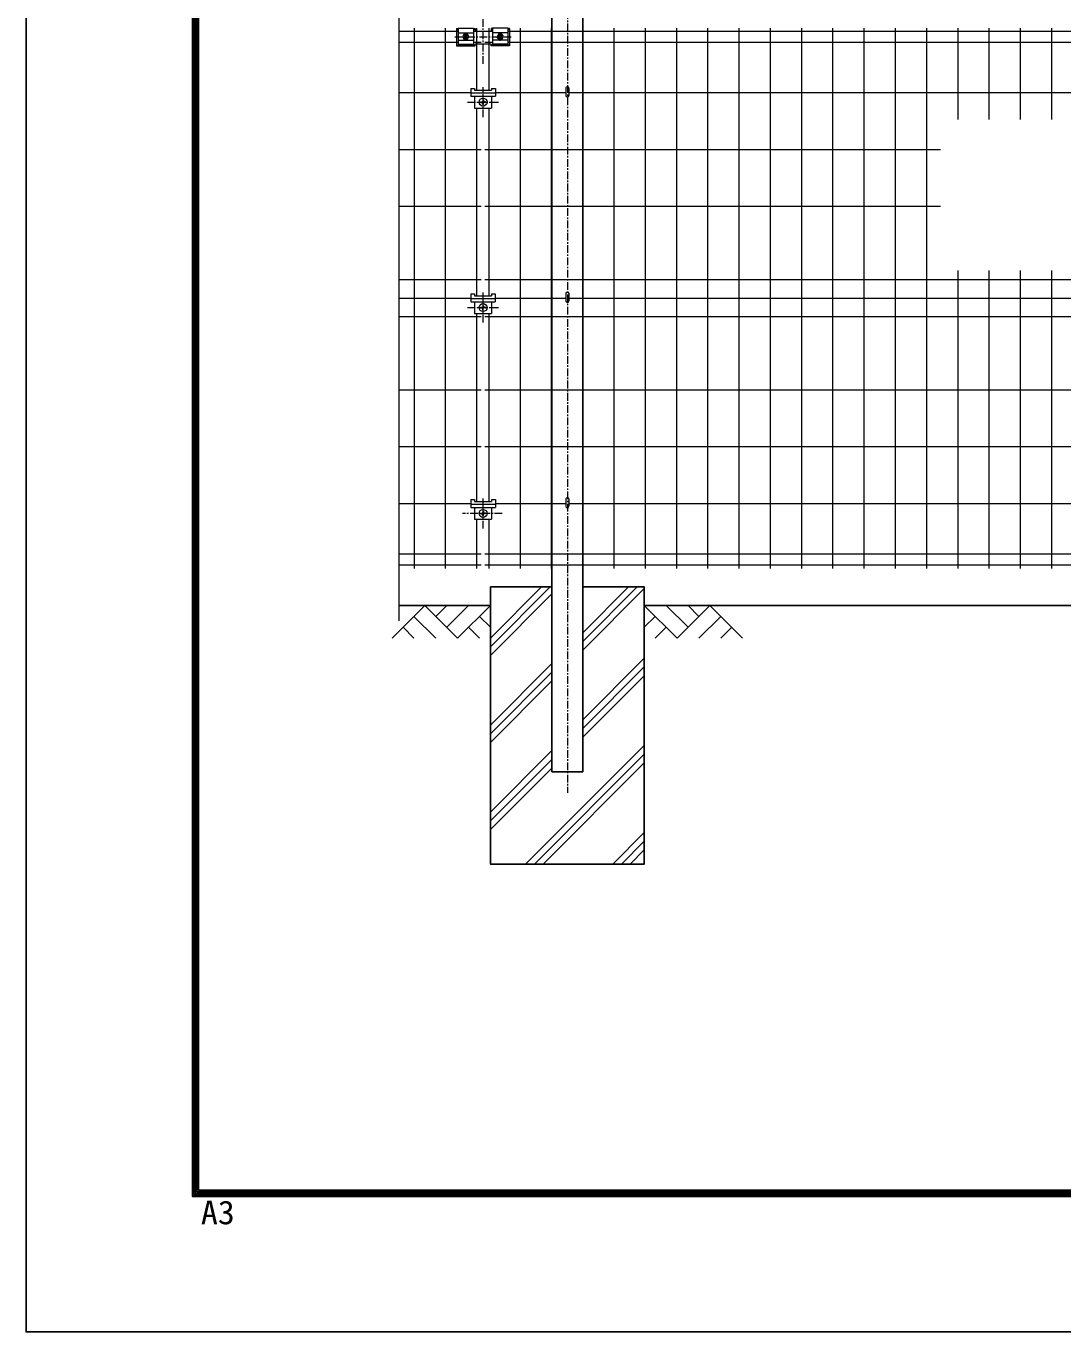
# Model space of a CAD drawing. Units: millimetres, scale not verified. Extents: x -4200 to 4200, y -2970 to 2970.
# Drawn here: x -4200 to -2516, y -2970 to -849 of the extents above; entities that cross this region are included whole.
import ezdxf
from ezdxf.enums import TextEntityAlignment as Align

# ---------------------------------------------------------------- set-up
doc = ezdxf.new("R2010")
doc.units = ezdxf.units.MM
doc.header["$LTSCALE"] = 10
doc.linetypes.add('USER1', pattern=[2, 1.25, -0.25, 0.25, -0.25])
for name, color, linetype, lineweight in [('0-1_D-TTL', 7, 'Continuous', 25), ('0-2_D-BMK', 2, 'USER1', 13), ('0-4_D-STR-DIM', 7, 'Continuous', 13), ('0-8_D-STR3', 3, 'Continuous', 13), ('0-A_D-STR1', 1, 'Continuous', 25), ('0-B_D-BGD', 7, 'Continuous', 25), ('0-C_D-DCR-HCH', 7, 'Continuous', 13), ('0-D_D-STR4', 7, 'Continuous', 25), ('0-E_D-STR5', 7, 'Continuous', 9)]:
    doc.layers.add(name, color=color, linetype=linetype, lineweight=lineweight)
doc.styles.add('ＭＳ ゴシック', font='')
doc.styles.get('ＭＳ ゴシック').set_extended_font_data('MS Gothic')

msp = doc.modelspace()

# ---------------------------------------------------------------- linework, layer by layer
at = {"layer": '0-1_D-TTL', "color": 2}
msp.add_lwpolyline([(-4199.68, 2970.23), (4200.32, 2970.23), (4200.32, -2969.77), (-4199.68, -2969.77)], close=True, dxfattribs=at)
at = {"layer": '0-1_D-TTL'}
for points in [[(-3929.68, 2750.23), (3930.32, 2750.23), (3930.32, -2749.77), (-3929.68, -2749.77)], [(-3927.18, 2747.73), (3927.82, 2747.73), (3927.82, -2747.27), (-3927.18, -2747.27)], [(-3924.68, 2745.23), (3925.32, 2745.23), (3925.32, -2744.77), (-3924.68, -2744.77)], [(-3922.18, 2742.73), (3922.82, 2742.73), (3922.82, -2742.27), (-3922.18, -2742.27)], [(-3919.68, 2740.23), (3920.32, 2740.23), (3920.32, -2739.77), (-3919.68, -2739.77)]]:
    msp.add_lwpolyline(points, close=True, dxfattribs=at)
at = {"layer": '0-2_D-BMK'}
for p, q in [((-3320.62, 675.28), (-3320.62, -2094.14)), ((-3457.62, -909.95), (-3457.62, -837.54)), ((-3503.39, -866.12), (-3411.79, -866.12)), ((-3485.59, -873), (-3485.59, -858.52)), ((-3429.59, -873), (-3429.59, -858.52)), ((-3457.55, -996.76), (-3457.55, -947.96)), ((-3482.58, -972.36), (-3432.58, -972.36)), ((-3457.59, -1330.51), (-3457.59, -1281.71)), ((-3482.62, -1306.11), (-3432.62, -1306.11)), ((-3457.55, -1664.69), (-3457.55, -1615.89)), ((-3426.24, -1640.29), (-3491.07, -1640.29))]:
    msp.add_line(p, q, dxfattribs=at)
at = {"layer": '0-4_D-STR-DIM'}
msp.add_line((-3594.14, 564.4), (-3594.14, -1815), dxfattribs=at)
at = {"layer": '0-8_D-STR3'}
for p, q in [((-3500.59, -852.95), (-3500.59, -880.74)), ((-3500.59, -852.95), (-3498.09, -852.95)), ((-3500.59, -854.36), (-3498.09, -854.36)), ((-3498.09, -851.96), (-3498.09, -878.17)), ((-3498.09, -851.96), (-3473.09, -851.96)), ((-3498.09, -859.71), (-3473.09, -859.71)), ((-3488.05, -861.86), (-3490.51, -866.12)), ((-3488.05, -870.38), (-3490.51, -866.12)), ((-3488.32, -864.07), (-3486.96, -865.43)), ((-3488.32, -868.16), (-3486.96, -866.8)), ((-3483.13, -861.86), (-3488.05, -861.86)), ((-3487.64, -863.39), (-3486.28, -864.75)), ((-3487.64, -868.85), (-3486.28, -867.48)), ((-3483.55, -863.39), (-3484.91, -864.75)), ((-3483.55, -868.85), (-3484.91, -867.48)), ((-3482.86, -864.07), (-3484.23, -865.43)), ((-3482.86, -868.16), (-3484.23, -866.8)), ((-3483.13, -861.86), (-3480.68, -866.12)), ((-3483.13, -870.38), (-3480.68, -866.12)), ((-3473.09, -851.96), (-3473.09, -878.17)), ((-3473.09, -852.95), (-3470.59, -852.95)), ((-3473.09, -854.36), (-3470.59, -854.36)), ((-3442.09, -852.95), (-3444.59, -852.95)), ((-3444.59, -852.95), (-3444.59, -855.94)), ((-3442.09, -854.36), (-3444.59, -854.36)), ((-3442.09, -851.96), (-3442.09, -878.17)), ((-3417.09, -851.96), (-3442.09, -851.96)), ((-3417.09, -859.71), (-3442.09, -859.71)), ((-3432.05, -861.86), (-3434.51, -866.12)), ((-3432.05, -870.38), (-3434.51, -866.12)), ((-3432.32, -864.07), (-3430.96, -865.43)), ((-3432.32, -868.16), (-3430.96, -866.8)), ((-3432.05, -861.86), (-3427.13, -861.86)), ((-3431.64, -863.39), (-3430.28, -864.75)), ((-3431.64, -868.85), (-3430.28, -867.48)), ((-3427.55, -863.39), (-3428.91, -864.75)), ((-3427.55, -868.85), (-3428.91, -867.48)), ((-3426.86, -864.07), (-3428.23, -865.43)), ((-3426.86, -868.16), (-3428.23, -866.8)), ((-3427.13, -861.86), (-3424.68, -866.12)), ((-3427.13, -870.38), (-3424.68, -866.12)), ((-3417.09, -851.96), (-3417.09, -878.17)), ((-3414.59, -852.95), (-3417.09, -852.95)), ((-3414.59, -854.36), (-3417.09, -854.36)), ((-3414.59, -852.95), (-3414.59, -880.74)), ((-3500.59, -879.56), (-3470.59, -879.56)), ((-3500.59, -880.74), (-3470.59, -880.74)), ((-3498.09, -871.65), (-3473.09, -871.65)), ((-3498.09, -878.17), (-3473.09, -878.17)), ((-3483.13, -870.38), (-3488.05, -870.38)), ((-3444.59, -878.16), (-3470.59, -878.16)), ((-3470.59, -880.74), (-3470.59, -878.16)), ((-3444.59, -880.74), (-3444.59, -878.16)), ((-3414.59, -879.56), (-3444.59, -879.56)), ((-3414.59, -880.74), (-3444.59, -880.74)), ((-3417.09, -871.65), (-3442.09, -871.65)), ((-3417.09, -878.17), (-3442.09, -878.17)), ((-3432.05, -870.38), (-3427.13, -870.38)), ((-3477.58, -950.06), (-3471.58, -950.06)), ((-3477.58, -950.06), (-3477.58, -962.86)), ((-3471.58, -950.06), (-3471.58, -952.96)), ((-3471.58, -952.96), (-3443.58, -952.96)), ((-3443.58, -950.06), (-3437.58, -950.06)), ((-3443.58, -950.06), (-3443.58, -952.96)), ((-3437.58, -950.06), (-3437.58, -962.86)), ((-3323.22, -949.17), (-3323.22, -961.34)), ((-3318.02, -949.17), (-3318.02, -961.34)), ((-3477.58, -957.36), (-3437.58, -957.36)), ((-3477.58, -962.86), (-3437.58, -962.86)), ((-3471.58, -962.86), (-3471.58, -981.86)), ((-3461.05, -971.86), (-3459.05, -971.86)), ((-3461.05, -972.86), (-3459.05, -972.86)), ((-3458.05, -968.86), (-3458.05, -970.86)), ((-3458.05, -975.86), (-3458.05, -973.86)), ((-3457.05, -968.86), (-3457.05, -970.86)), ((-3457.05, -975.86), (-3457.05, -973.86)), ((-3454.05, -971.86), (-3456.05, -971.86)), ((-3454.05, -972.86), (-3456.05, -972.86)), ((-3443.58, -962.86), (-3443.58, -981.86)), ((-3471.58, -981.86), (-3443.58, -981.86)), ((-3477.62, -1283.81), (-3477.62, -1296.61)), ((-3477.62, -1283.81), (-3471.62, -1283.81)), ((-3477.62, -1291.11), (-3437.62, -1291.11)), ((-3471.62, -1283.81), (-3471.62, -1286.71)), ((-3471.62, -1286.71), (-3443.62, -1286.71)), ((-3443.62, -1283.81), (-3443.62, -1286.71)), ((-3323.22, -1282.87), (-3323.22, -1295.04)), ((-3318.02, -1282.87), (-3318.02, -1295.04)), ((-3477.62, -1296.61), (-3437.62, -1296.61)), ((-3471.62, -1296.61), (-3471.62, -1315.61)), ((-3461.09, -1305.61), (-3459.09, -1305.61)), ((-3461.09, -1306.61), (-3459.09, -1306.61)), ((-3458.09, -1302.61), (-3458.09, -1304.61)), ((-3458.09, -1309.61), (-3458.09, -1307.61)), ((-3457.09, -1302.61), (-3457.09, -1304.61)), ((-3457.09, -1309.61), (-3457.09, -1307.61)), ((-3454.09, -1305.61), (-3456.09, -1305.61)), ((-3454.09, -1306.61), (-3456.09, -1306.61)), ((-3443.62, -1296.61), (-3443.62, -1315.61)), ((-3471.62, -1315.61), (-3443.62, -1315.61)), ((-3477.58, -1617.99), (-3477.58, -1630.79)), ((-3477.58, -1617.99), (-3471.58, -1617.99)), ((-3477.58, -1625.29), (-3437.58, -1625.29)), ((-3477.58, -1630.79), (-3437.58, -1630.79)), ((-3471.58, -1630.79), (-3471.58, -1649.79)), ((-3443.58, -1617.99), (-3437.58, -1617.99)), ((-3443.58, -1617.99), (-3443.58, -1620.89)), ((-3443.58, -1630.79), (-3443.58, -1649.79)), ((-3437.58, -1617.99), (-3437.58, -1630.79)), ((-3323.22, -1616.67), (-3323.22, -1628.84)), ((-3318.02, -1616.67), (-3318.02, -1628.84)), ((-3471.58, -1649.79), (-3443.58, -1649.79)), ((-3461.05, -1639.79), (-3459.05, -1639.79)), ((-3461.05, -1640.79), (-3459.05, -1640.79)), ((-3458.05, -1636.79), (-3458.05, -1638.79)), ((-3458.05, -1643.79), (-3458.05, -1641.79)), ((-3457.05, -1636.79), (-3457.05, -1638.79)), ((-3457.05, -1643.79), (-3457.05, -1641.79)), ((-3454.05, -1639.79), (-3456.05, -1639.79)), ((-3454.05, -1640.79), (-3456.05, -1640.79))]:
    msp.add_line(p, q, dxfattribs=at)
for points in [[(-3470.59, -852.95), (-3470.59, -857.19), (-3454.39, -857.19), (-3444.59, -857.19), (-3444.59, -855.94)], [(-3443.62, -1283.81), (-3437.62, -1283.81), (-3437.62, -1296.61)], [(-3471.58, -1617.99), (-3471.58, -1620.89), (-3443.58, -1620.89)]]:
    msp.add_lwpolyline(points, dxfattribs=at)
for centre, radius in [((-3485.59, -866.12), 4.26), ((-3429.59, -866.12), 4.26), ((-3457.55, -972.36), 6.5), ((-3457.59, -1306.11), 6.5), ((-3457.55, -1640.29), 6.5)]:
    msp.add_circle(centre, radius, dxfattribs=at)
for centre, radius, start, end in [((-3485.59, -864.83), 4, 4.65818, 175.34501), ((-3485.59, -867.39), 4, 184.89555, 355.10576), ((-3487.98, -863.73), 0.483, 44.99953, 224.99952), ((-3487.98, -868.5), 0.483, 135, 314.99998), ((-3487.64, -866.12), 0.965, 314.99999, 45), ((-3485.59, -864.07), 0.965, 225.00001, 314.99999), ((-3485.59, -868.16), 0.965, 45, 135), ((-3483.55, -866.12), 0.965, 135, 225.00001), ((-3483.21, -863.73), 0.483, 315, 135), ((-3483.21, -868.5), 0.483, 225.00001, 44.99999), ((-3429.59, -864.83), 4, 4.65499, 175.34182), ((-3429.59, -867.39), 4, 184.89424, 355.10445), ((-3431.98, -863.73), 0.483, 45, 225), ((-3431.98, -868.5), 0.483, 135.00001, 314.99999), ((-3431.64, -866.12), 0.965, 314.99999, 45), ((-3429.59, -864.07), 0.965, 225.00001, 314.99999), ((-3429.59, -868.16), 0.965, 45, 135), ((-3427.55, -866.12), 0.965, 135, 225.00001), ((-3427.21, -863.73), 0.483, 315.00048, 135.00047), ((-3427.21, -868.5), 0.483, 225.00002, 45), ((-3461.05, -972.36), 0.5, 90.00001, 270), ((-3459.05, -970.86), 1, 270, 0.00001), ((-3459.05, -973.86), 1, 0, 90), ((-3457.55, -968.86), 0.5, 0, 179.99999), ((-3456.05, -970.86), 1, 180.00001, 270), ((-3456.05, -973.86), 1, 90, 180.00001), ((-3454.05, -972.36), 0.5, 270.00049, 90.00046), ((-3320.62, -961.34), 2.6, 180, 0), ((-3457.55, -975.86), 0.5, 180.00002, 0.00001), ((-3461.09, -1306.11), 0.5, 90.00001, 270), ((-3459.09, -1304.61), 1, 270, 0.00001), ((-3459.09, -1307.61), 1, 0, 90), ((-3457.59, -1302.61), 0.5, 0, 179.99999), ((-3457.59, -1309.61), 0.5, 180.00002, 0.00001), ((-3456.09, -1304.61), 1, 180.00001, 270), ((-3456.09, -1307.61), 1, 90, 180.00001), ((-3454.09, -1306.11), 0.5, 270.00049, 90.00046), ((-3320.62, -1295.04), 2.6, 180, 0), ((-3320.62, -1628.84), 2.6, 180, 0), ((-3461.05, -1640.29), 0.5, 90.00001, 270), ((-3459.05, -1638.79), 1, 270, 0.00001), ((-3459.05, -1641.79), 1, 0, 90), ((-3457.55, -1636.79), 0.5, 0, 179.99999), ((-3457.55, -1643.79), 0.5, 180.00002, 0.00001), ((-3456.05, -1638.79), 1, 180.00001, 270), ((-3456.05, -1641.79), 1, 90, 180.00001), ((-3454.05, -1640.29), 0.5, 270.00049, 90.00046)]:
    msp.add_arc(centre, radius, start, end, dxfattribs=at)
for centre in [(-3320.62, -949.19), (-3320.62, -1282.89), (-3320.62, -1616.69)]:
    msp.add_ellipse(centre, major_axis=(-2.6, 0), ratio=0.649974, start_param=3.1415927, end_param=6.2831853, dxfattribs=at)
at = {"layer": '0-A_D-STR1'}
for p, q in [((-3345.62, 450.52), (-3345.62, -2059.84)), ((-3295.62, 450.52), (-3295.62, -2059.84)), ((-3345.62, -837.34), (-3345.62, -852.34)), ((-3295.62, -837.34), (-3295.62, -852.34)), ((-3345.62, -2059.84), (-3295.62, -2059.84))]:
    msp.add_line(p, q, dxfattribs=at)
at = {"layer": '0-B_D-BGD'}
for p, q in [((-3594.14, -1789.84), (-3445.62, -1789.84)), ((-1445.62, -1789.84), (-3195.62, -1789.84))]:
    msp.add_line(p, q, dxfattribs=at)
at = {"layer": '0-C_D-DCR-HCH'}
for p, q in [((-3445.62, -1856.97), (-3348.49, -1759.84)), ((-3445.62, -1842.83), (-3362.63, -1759.84)), ((-3295.62, -1834.25), (-3221.21, -1759.84)), ((-3295.62, -1848.39), (-3207.07, -1759.84)), ((-3445.62, -1871.11), (-3345.62, -1771.11)), ((-3295.62, -1862.54), (-3195.62, -1762.54)), ((-3552.05, -1789.84), (-3605.26, -1843.05)), ((-3552.05, -1789.84), (-3498.83, -1843.05)), ((-3534.31, -1807.58), (-3516.57, -1789.84)), ((-3516.57, -1825.31), (-3481.1, -1789.84)), ((-3498.83, -1843.05), (-3445.62, -1789.84)), ((-3142.41, -1843.05), (-3195.62, -1789.84)), ((-3124.67, -1825.31), (-3160.15, -1789.84)), ((-3089.2, -1789.84), (-3142.41, -1843.05)), ((-3106.84, -1807.67), (-3124.67, -1789.84)), ((-3089.2, -1789.84), (-3035.99, -1843.05)), ((-3569.78, -1807.58), (-3534.15, -1843.05)), ((-3463.36, -1807.58), (-3445.62, -1825.23)), ((-3177.88, -1807.58), (-3195.62, -1825.23)), ((-3071.46, -1807.58), (-3107.1, -1843.05)), ((-3587.52, -1825.31), (-3569.7, -1843.05)), ((-3481.1, -1825.31), (-3463.28, -1843.05)), ((-3160.15, -1825.31), (-3177.97, -1843.05)), ((-3053.72, -1825.31), (-3071.54, -1843.05)), ((-3445.62, -1984.25), (-3345.62, -1884.25)), ((-3295.62, -1975.67), (-3195.62, -1875.67)), ((-3445.62, -1998.39), (-3345.62, -1898.39)), ((-3295.62, -1989.81), (-3195.62, -1889.81)), ((-3295.62, -2003.96), (-3195.62, -1903.96)), ((-3445.62, -2012.54), (-3345.62, -1912.54)), ((-3445.62, -2125.67), (-3345.62, -2025.67)), ((-3388.37, -2209.84), (-3195.62, -2017.09)), ((-3374.23, -2209.84), (-3195.62, -2031.24)), ((-3445.62, -2139.81), (-3345.62, -2039.81)), ((-3445.62, -2153.96), (-3345.62, -2053.96)), ((-3360.08, -2209.84), (-3195.62, -2045.38)), ((-3246.95, -2209.84), (-3195.62, -2158.51)), ((-3232.8, -2209.84), (-3195.62, -2172.66)), ((-3218.66, -2209.84), (-3195.62, -2186.8))]:
    msp.add_line(p, q, dxfattribs=at)
at = {"layer": '0-D_D-STR4'}
msp.add_lwpolyline([(-3345.62, -1759.84), (-3445.62, -1759.84), (-3445.62, -2209.84), (-3195.62, -2209.84), (-3195.62, -1759.84), (-3295.62, -1759.84)], dxfattribs=at)
at = {"layer": '0-E_D-STR5'}
for p, q in [((-3498.09, -857.74), (-3594.14, -857.74)), ((-3569.15, -1729.84), (-3569.15, -852.34)), ((-3518.38, -1729.84), (-3518.38, -852.34)), ((-3460.59, -857.74), (-3473.09, -857.74)), ((-3467.61, -952.96), (-3467.61, -852.34)), ((-3442.09, -857.74), (-3454.58, -857.74)), ((-3447.66, -952.96), (-3447.66, -852.34)), ((-2317.11, -857.74), (-3417.09, -857.74)), ((-3396.89, -1729.84), (-3396.89, -852.34)), ((-3346.13, -1729.84), (-3346.13, -852.34)), ((-3295.36, -1729.84), (-3295.36, -852.34)), ((-3244.59, -1729.84), (-3244.59, -852.34)), ((-3193.82, -1729.84), (-3193.82, -852.34)), ((-3143.05, -1729.84), (-3143.05, -852.34)), ((-3092.28, -1729.84), (-3092.28, -852.34)), ((-3041.51, -1729.84), (-3041.51, -852.34)), ((-2990.74, -1729.84), (-2990.74, -852.34)), ((-2939.97, -1729.84), (-2939.97, -852.34)), ((-2889.2, -1729.84), (-2889.2, -852.34)), ((-2838.43, -1729.84), (-2838.43, -852.34)), ((-2787.66, -1729.84), (-2787.66, -852.34)), ((-2736.89, -1729.84), (-2736.89, -852.34)), ((-2686.13, -1000.66), (-2686.13, -852.34)), ((-2635.36, -1000.66), (-2635.36, -852.34)), ((-2584.59, -1000.66), (-2584.59, -852.34)), ((-2533.82, -1000.66), (-2533.82, -852.34)), ((-3498.09, -875.36), (-3594.14, -875.36)), ((-3460.59, -875.36), (-3473.09, -875.36)), ((-3442.09, -875.36), (-3454.58, -875.36)), ((-2317.11, -875.36), (-3417.09, -875.36)), ((-3477.58, -957.34), (-3594.14, -957.34)), ((-3323.22, -957.34), (-3437.58, -957.34)), ((-1477.58, -957.34), (-3318.02, -957.34)), ((-3467.61, -1286.71), (-3467.61, -981.86)), ((-3447.66, -1286.71), (-3447.66, -981.86)), ((-3460.58, -1049.71), (-3594.14, -1049.71)), ((-2714.46, -1049.71), (-3454.58, -1049.71)), ((-3460.58, -1142.09), (-3594.14, -1142.09)), ((-2714.46, -1142.09), (-3454.58, -1142.09)), ((-2686.13, -1729.84), (-2686.13, -1245.65)), ((-2635.36, -1729.84), (-2635.36, -1245.65)), ((-2584.59, -1729.84), (-2584.59, -1245.65)), ((-2533.82, -1729.84), (-2533.82, -1245.65)), ((-3460.58, -1261.09), (-3594.14, -1261.09)), ((-1460.56, -1261.09), (-3454.58, -1261.09)), ((-3477.62, -1291.09), (-3594.14, -1291.09)), ((-3323.22, -1291.09), (-3437.62, -1291.09)), ((-1477.58, -1291.09), (-3318.02, -1291.09)), ((-3460.58, -1321.09), (-3594.14, -1321.09)), ((-3467.61, -1620.89), (-3467.61, -1315.61)), ((-1460.56, -1321.09), (-3454.58, -1321.09)), ((-3447.66, -1620.89), (-3447.66, -1315.61)), ((-3460.58, -1440.09), (-3594.14, -1440.09)), ((-1460.56, -1440.09), (-3454.58, -1440.09)), ((-3460.58, -1532.46), (-3594.14, -1532.46)), ((-1460.56, -1532.46), (-3454.58, -1532.46)), ((-3477.58, -1624.84), (-3594.14, -1624.84)), ((-3323.22, -1624.84), (-3437.58, -1624.84)), ((-1477.58, -1624.84), (-3318.02, -1624.84)), ((-3467.61, -1729.84), (-3467.61, -1649.79)), ((-3447.66, -1729.84), (-3447.66, -1649.79)), ((-3460.58, -1706.81), (-3594.14, -1706.81)), ((-1460.56, -1706.81), (-3454.58, -1706.81)), ((-3460.58, -1724.44), (-3594.14, -1724.44)), ((-1460.56, -1724.44), (-3454.58, -1724.44))]:
    msp.add_line(p, q, dxfattribs=at)

# ---------------------------------------------------------------- texts
at = {"layer": '0-1_D-TTL', "style": 'ＭＳ ゴシック', "width": 1.05}
msp.add_text('A3', height=38.48, dxfattribs=at).set_placement((-3915.77, -2806.58), align=Align.BOTTOM_LEFT)

doc.saveas('drawing.dxf')
